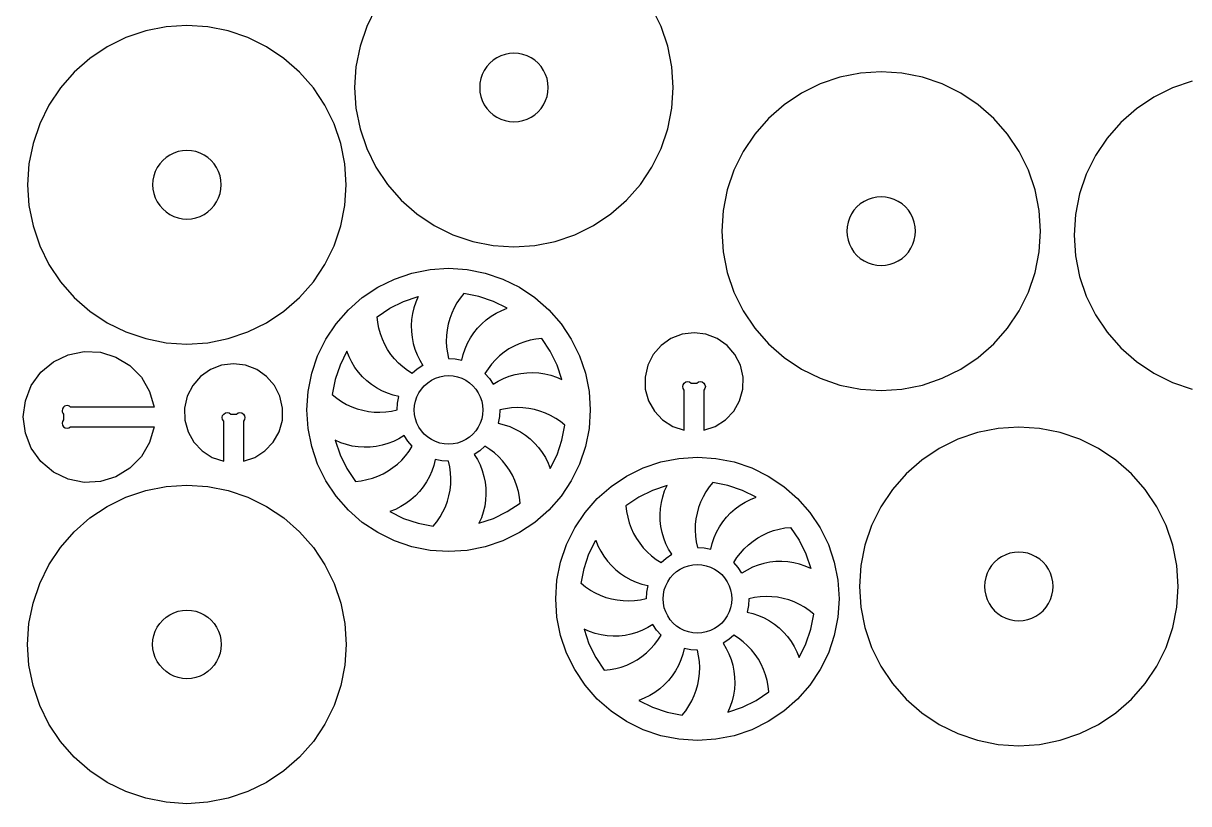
# Model space of a CAD drawing. Extents: x -626.8 to -533, y 371.6 to 426.8.
# Drawn here: x -626.84 to -597.28, y 373.46 to 393.26 of the extents above; entities that cross this region are included whole.
import ezdxf

# ---------------------------------------------------------------- set-up
doc = ezdxf.new("R2010")
doc.units = 0
doc.header["$MEASUREMENT"] = 0
doc.layers.get('0').update_dxf_attribs({"linetype": 'CONTINUOUS'})

msp = doc.modelspace()

# ---------------------------------------------------------------- linework, layer by layer
for points in [[(-617.898, 393.65), (-618.132, 393.176), (-618.302, 392.676), (-618.405, 392.157), (-618.439, 391.629), (-618.405, 391.102), (-618.302, 390.583), (-618.132, 390.083), (-617.898, 389.609), (-617.604, 389.169), (-617.255, 388.771), (-616.858, 388.423), (-616.418, 388.129), (-615.944, 387.895), (-615.443, 387.725), (-614.925, 387.622), (-614.397, 387.588), (-613.87, 387.622), (-613.351, 387.725), (-612.851, 387.895), (-612.376, 388.129), (-611.937, 388.423), (-611.539, 388.771), (-611.191, 389.169), (-610.897, 389.609), (-610.663, 390.083), (-610.493, 390.583), (-610.39, 391.102), (-610.356, 391.629), (-610.39, 392.157), (-610.493, 392.676), (-610.663, 393.176), (-610.897, 393.65)], [(-597.193, 391.788), (-597.694, 391.618), (-598.168, 391.384), (-598.607, 391.09), (-599.005, 390.742), (-599.353, 390.344), (-599.647, 389.905), (-599.881, 389.431), (-600.051, 388.93), (-600.154, 388.411), (-600.189, 387.884), (-600.154, 387.356), (-600.051, 386.838), (-599.881, 386.337), (-599.647, 385.863), (-599.353, 385.423), (-599.005, 385.026), (-598.607, 384.677), (-598.168, 384.383), (-597.694, 384.15), (-597.193, 383.98)]]:
    msp.add_lwpolyline(points)
for points in [[(-625.152, 392.369), (-625.55, 392.021), (-625.898, 391.623), (-626.192, 391.184), (-626.426, 390.71), (-626.596, 390.209), (-626.699, 389.69), (-626.733, 389.163), (-626.699, 388.635), (-626.596, 388.117), (-626.426, 387.616), (-626.192, 387.142), (-625.898, 386.702), (-625.55, 386.305), (-625.152, 385.956), (-624.712, 385.662), (-624.238, 385.429), (-623.738, 385.259), (-623.219, 385.156), (-622.691, 385.121), (-622.164, 385.156), (-621.645, 385.259), (-621.145, 385.429), (-620.671, 385.662), (-620.231, 385.956), (-619.833, 386.305), (-619.485, 386.702), (-619.191, 387.142), (-618.957, 387.616), (-618.787, 388.117), (-618.684, 388.635), (-618.65, 389.163), (-618.684, 389.69), (-618.787, 390.209), (-618.957, 390.71), (-619.191, 391.184), (-619.485, 391.623), (-619.833, 392.021), (-620.231, 392.369), (-620.671, 392.663), (-621.145, 392.897), (-621.645, 393.067), (-622.164, 393.17), (-622.691, 393.205), (-623.219, 393.17), (-623.738, 393.067), (-624.238, 392.897), (-624.712, 392.663)], [(-613.868, 392.32), (-613.962, 392.383), (-614.064, 392.433), (-614.172, 392.47), (-614.284, 392.492), (-614.397, 392.499), (-614.511, 392.492), (-614.623, 392.47), (-614.73, 392.433), (-614.832, 392.383), (-614.927, 392.32), (-615.013, 392.245), (-615.088, 392.159), (-615.151, 392.064), (-615.201, 391.962), (-615.238, 391.855), (-615.26, 391.743), (-615.267, 391.629), (-615.26, 391.516), (-615.238, 391.404), (-615.201, 391.297), (-615.151, 391.194), (-615.088, 391.1), (-615.013, 391.014), (-614.927, 390.939), (-614.832, 390.876), (-614.73, 390.826), (-614.623, 390.789), (-614.511, 390.767), (-614.397, 390.759), (-614.284, 390.767), (-614.172, 390.789), (-614.064, 390.826), (-613.962, 390.876), (-613.868, 390.939), (-613.782, 391.014), (-613.707, 391.1), (-613.644, 391.194), (-613.594, 391.297), (-613.557, 391.404), (-613.535, 391.516), (-613.527, 391.629), (-613.535, 391.743), (-613.557, 391.855), (-613.594, 391.962), (-613.644, 392.064), (-613.707, 392.159), (-613.782, 392.245)], [(-608.29, 385.525), (-607.942, 385.128), (-607.544, 384.779), (-607.105, 384.485), (-606.63, 384.252), (-606.13, 384.082), (-605.611, 383.978), (-605.084, 383.944), (-604.556, 383.978), (-604.037, 384.082), (-603.537, 384.252), (-603.063, 384.485), (-602.623, 384.779), (-602.226, 385.128), (-601.877, 385.525), (-601.583, 385.965), (-601.349, 386.439), (-601.179, 386.94), (-601.076, 387.458), (-601.042, 387.986), (-601.076, 388.513), (-601.179, 389.032), (-601.349, 389.532), (-601.583, 390.007), (-601.877, 390.446), (-602.226, 390.844), (-602.623, 391.192), (-603.063, 391.486), (-603.537, 391.72), (-604.037, 391.89), (-604.556, 391.993), (-605.084, 392.028), (-605.611, 391.993), (-606.13, 391.89), (-606.63, 391.72), (-607.105, 391.486), (-607.544, 391.192), (-607.942, 390.844), (-608.29, 390.446), (-608.584, 390.007), (-608.818, 389.532), (-608.988, 389.032), (-609.091, 388.513), (-609.125, 387.986), (-609.091, 387.458), (-608.988, 386.94), (-608.818, 386.439), (-608.584, 385.965)], [(-623.221, 389.853), (-623.307, 389.778), (-623.382, 389.692), (-623.445, 389.598), (-623.495, 389.496), (-623.532, 389.388), (-623.554, 389.276), (-623.562, 389.163), (-623.554, 389.049), (-623.532, 388.938), (-623.495, 388.83), (-623.445, 388.728), (-623.382, 388.633), (-623.307, 388.548), (-623.221, 388.473), (-623.127, 388.409), (-623.024, 388.359), (-622.917, 388.322), (-622.805, 388.3), (-622.691, 388.293), (-622.578, 388.3), (-622.466, 388.322), (-622.359, 388.359), (-622.256, 388.409), (-622.162, 388.473), (-622.076, 388.548), (-622.001, 388.633), (-621.938, 388.728), (-621.888, 388.83), (-621.851, 388.938), (-621.829, 389.049), (-621.821, 389.163), (-621.829, 389.276), (-621.851, 389.388), (-621.888, 389.496), (-621.938, 389.598), (-622.001, 389.692), (-622.076, 389.778), (-622.162, 389.853), (-622.256, 389.916), (-622.359, 389.967), (-622.466, 390.003), (-622.578, 390.025), (-622.691, 390.033), (-622.805, 390.025), (-622.917, 390.003), (-623.024, 389.967), (-623.127, 389.916)], [(-604.221, 388.099), (-604.243, 388.211), (-604.28, 388.319), (-604.33, 388.421), (-604.393, 388.515), (-604.468, 388.601), (-604.554, 388.676), (-604.649, 388.739), (-604.751, 388.789), (-604.858, 388.826), (-604.97, 388.848), (-605.084, 388.856), (-605.197, 388.848), (-605.309, 388.826), (-605.417, 388.789), (-605.519, 388.739), (-605.613, 388.676), (-605.699, 388.601), (-605.774, 388.515), (-605.837, 388.421), (-605.887, 388.319), (-605.924, 388.211), (-605.946, 388.099), (-605.954, 387.986), (-605.946, 387.872), (-605.924, 387.761), (-605.887, 387.653), (-605.837, 387.551), (-605.774, 387.456), (-605.699, 387.37), (-605.613, 387.295), (-605.519, 387.232), (-605.417, 387.182), (-605.309, 387.145), (-605.197, 387.123), (-605.084, 387.116), (-604.97, 387.123), (-604.858, 387.145), (-604.751, 387.182), (-604.649, 387.232), (-604.554, 387.295), (-604.468, 387.37), (-604.393, 387.456), (-604.33, 387.551), (-604.28, 387.653), (-604.243, 387.761), (-604.221, 387.872), (-604.214, 387.986)], [(-612.584, 382.52), (-612.735, 382.075), (-612.943, 381.653), (-613.204, 381.262), (-613.514, 380.909), (-613.868, 380.598), (-614.258, 380.337), (-614.68, 380.129), (-615.125, 379.978), (-615.587, 379.886), (-616.056, 379.856), (-616.525, 379.886), (-616.986, 379.978), (-617.431, 380.129), (-617.853, 380.337), (-618.244, 380.598), (-618.597, 380.909), (-618.907, 381.262), (-619.169, 381.653), (-619.377, 382.075), (-619.528, 382.52), (-619.619, 382.981), (-619.65, 383.45), (-619.619, 383.919), (-619.528, 384.38), (-619.377, 384.826), (-619.169, 385.247), (-618.907, 385.638), (-618.597, 385.992), (-618.244, 386.302), (-617.853, 386.563), (-617.431, 386.771), (-616.986, 386.922), (-616.525, 387.014), (-616.056, 387.045), (-615.587, 387.014), (-615.125, 386.922), (-614.68, 386.771), (-614.258, 386.563), (-613.868, 386.302), (-613.514, 385.992), (-613.204, 385.638), (-612.943, 385.247), (-612.735, 384.826), (-612.584, 384.38), (-612.492, 383.919), (-612.461, 383.45), (-612.492, 382.981)], [(-617.825, 385.522), (-617.853, 385.667), (-617.868, 385.813), (-617.545, 386.029), (-617.195, 386.201), (-616.826, 386.326), (-616.887, 386.186), (-616.936, 386.042), (-616.971, 385.893), (-616.994, 385.742), (-617.004, 385.59), (-617, 385.437), (-616.983, 385.285), (-616.953, 385.136), (-616.91, 384.989), (-616.854, 384.847), (-616.787, 384.71), (-616.708, 384.579), (-616.849, 384.484), (-616.978, 384.372), (-617.101, 384.451), (-617.218, 384.541), (-617.327, 384.639), (-617.428, 384.746), (-617.52, 384.86), (-617.602, 384.982), (-617.674, 385.11), (-617.735, 385.243), (-617.786, 385.381)], [(-616.056, 384.754), (-615.886, 384.743), (-615.718, 384.709), (-615.682, 384.858), (-615.633, 385.002), (-615.572, 385.142), (-615.498, 385.276), (-615.414, 385.403), (-615.318, 385.523), (-615.213, 385.633), (-615.099, 385.734), (-614.976, 385.825), (-614.846, 385.905), (-614.709, 385.973), (-614.567, 386.029), (-614.916, 386.201), (-615.285, 386.326), (-615.667, 386.402), (-615.759, 386.288), (-615.842, 386.167), (-615.914, 386.039), (-615.976, 385.906), (-616.026, 385.768), (-616.066, 385.626), (-616.094, 385.482), (-616.11, 385.336), (-616.114, 385.19), (-616.106, 385.043), (-616.087, 384.897)], [(-615.021, 384.244), (-614.927, 384.102), (-614.796, 384.181), (-614.659, 384.249), (-614.517, 384.304), (-614.37, 384.347), (-614.221, 384.377), (-614.069, 384.394), (-613.916, 384.398), (-613.764, 384.388), (-613.613, 384.366), (-613.464, 384.33), (-613.32, 384.282), (-613.179, 384.221), (-613.305, 384.59), (-613.477, 384.939), (-613.693, 385.263), (-613.839, 385.247), (-613.984, 385.22), (-614.125, 385.18), (-614.263, 385.13), (-614.396, 385.068), (-614.524, 384.996), (-614.646, 384.914), (-614.76, 384.822), (-614.867, 384.721), (-614.965, 384.612), (-615.054, 384.496), (-615.134, 384.372)], [(-618.807, 384.59), (-618.932, 384.221), (-619.008, 383.839), (-618.894, 383.747), (-618.772, 383.664), (-618.644, 383.592), (-618.511, 383.53), (-618.373, 383.479), (-618.232, 383.44), (-618.088, 383.412), (-617.942, 383.396), (-617.795, 383.392), (-617.648, 383.399), (-617.503, 383.419), (-617.359, 383.45), (-617.348, 383.62), (-617.315, 383.788), (-617.463, 383.824), (-617.608, 383.873), (-617.748, 383.934), (-617.882, 384.008), (-618.009, 384.092), (-618.128, 384.188), (-618.239, 384.293), (-618.34, 384.407), (-618.431, 384.53), (-618.51, 384.66), (-618.578, 384.797), (-618.635, 384.939)], [(-616.281, 384.291), (-616.169, 384.313), (-616.056, 384.32), (-615.942, 384.313), (-615.831, 384.291), (-615.723, 384.254), (-615.621, 384.204), (-615.526, 384.14), (-615.441, 384.065), (-615.365, 383.98), (-615.302, 383.885), (-615.252, 383.783), (-615.215, 383.675), (-615.193, 383.564), (-615.186, 383.45), (-615.193, 383.337), (-615.215, 383.225), (-615.252, 383.117), (-615.302, 383.015), (-615.365, 382.921), (-615.441, 382.835), (-615.526, 382.76), (-615.621, 382.697), (-615.723, 382.646), (-615.831, 382.61), (-615.942, 382.588), (-616.056, 382.58), (-616.169, 382.588), (-616.281, 382.61), (-616.389, 382.646), (-616.491, 382.697), (-616.585, 382.76), (-616.671, 382.835), (-616.746, 382.921), (-616.809, 383.015), (-616.86, 383.117), (-616.896, 383.225), (-616.918, 383.337), (-616.926, 383.45), (-616.918, 383.564), (-616.896, 383.675), (-616.86, 383.783), (-616.809, 383.885), (-616.746, 383.98), (-616.671, 384.065), (-616.585, 384.14), (-616.491, 384.204), (-616.389, 384.254)], [(-613.103, 383.062), (-613.218, 383.154), (-613.339, 383.236), (-613.467, 383.308), (-613.6, 383.37), (-613.738, 383.421), (-613.879, 383.46), (-614.024, 383.488), (-614.17, 383.504), (-614.316, 383.509), (-614.463, 383.501), (-614.609, 383.481), (-614.752, 383.45), (-614.763, 383.28), (-614.796, 383.113), (-614.648, 383.076), (-614.503, 383.027), (-614.364, 382.966), (-614.23, 382.893), (-614.103, 382.808), (-613.983, 382.713), (-613.873, 382.608), (-613.772, 382.493), (-613.681, 382.37), (-613.601, 382.24), (-613.533, 382.103), (-613.477, 381.961), (-613.305, 382.311), (-613.179, 382.68)], [(-618.418, 381.637), (-618.272, 381.653), (-618.128, 381.681), (-617.986, 381.72), (-617.849, 381.771), (-617.715, 381.832), (-617.587, 381.904), (-617.466, 381.986), (-617.351, 382.078), (-617.244, 382.179), (-617.146, 382.288), (-617.057, 382.405), (-616.978, 382.528), (-617.09, 382.657), (-617.185, 382.798), (-617.315, 382.719), (-617.452, 382.652), (-617.595, 382.596), (-617.741, 382.553), (-617.891, 382.523), (-618.043, 382.506), (-618.195, 382.502), (-618.348, 382.512), (-618.499, 382.535), (-618.647, 382.57), (-618.792, 382.619), (-618.932, 382.679), (-618.807, 382.311), (-618.635, 381.961)], [(-601.593, 383.014), (-602.12, 382.98), (-602.639, 382.877), (-603.139, 382.707), (-603.613, 382.473), (-604.053, 382.179), (-604.451, 381.831), (-604.799, 381.433), (-605.093, 380.994), (-605.327, 380.519), (-605.497, 380.019), (-605.6, 379.5), (-605.634, 378.973), (-605.6, 378.445), (-605.497, 377.927), (-605.327, 377.426), (-605.093, 376.952), (-604.799, 376.512), (-604.451, 376.115), (-604.053, 375.766), (-603.613, 375.472), (-603.139, 375.238), (-602.639, 375.068), (-602.12, 374.965), (-601.593, 374.931), (-601.065, 374.965), (-600.546, 375.068), (-600.046, 375.238), (-599.572, 375.472), (-599.132, 375.766), (-598.734, 376.115), (-598.386, 376.512), (-598.092, 376.952), (-597.858, 377.426), (-597.688, 377.927), (-597.585, 378.445), (-597.551, 378.973), (-597.585, 379.5), (-597.688, 380.019), (-597.858, 380.519), (-598.092, 380.994), (-598.386, 381.433), (-598.734, 381.831), (-599.132, 382.179), (-599.572, 382.473), (-600.046, 382.707), (-600.546, 382.877), (-601.065, 382.98)], [(-614.243, 381.088), (-614.259, 381.234), (-614.286, 381.378), (-614.326, 381.519), (-614.376, 381.657), (-614.438, 381.791), (-614.51, 381.919), (-614.592, 382.04), (-614.684, 382.155), (-614.785, 382.262), (-614.894, 382.36), (-615.01, 382.449), (-615.134, 382.528), (-615.262, 382.416), (-615.404, 382.321), (-615.325, 382.191), (-615.257, 382.054), (-615.202, 381.911), (-615.159, 381.765), (-615.129, 381.615), (-615.112, 381.463), (-615.108, 381.311), (-615.117, 381.158), (-615.14, 381.007), (-615.176, 380.859), (-615.224, 380.714), (-615.285, 380.574), (-614.916, 380.699), (-614.567, 380.871)], [(-616.444, 380.498), (-616.352, 380.612), (-616.27, 380.734), (-616.198, 380.862), (-616.136, 380.995), (-616.085, 381.133), (-616.046, 381.274), (-616.018, 381.418), (-616.002, 381.564), (-615.997, 381.711), (-616.005, 381.857), (-616.024, 382.003), (-616.056, 382.146), (-616.226, 382.158), (-616.393, 382.191), (-616.429, 382.043), (-616.478, 381.898), (-616.54, 381.758), (-616.613, 381.624), (-616.698, 381.497), (-616.793, 381.378), (-616.898, 381.267), (-617.013, 381.166), (-617.136, 381.075), (-617.266, 380.996), (-617.403, 380.927), (-617.545, 380.871), (-617.195, 380.699), (-616.826, 380.574)], [(-612.595, 380.846), (-612.285, 381.2), (-611.932, 381.51), (-611.541, 381.771), (-611.119, 381.979), (-610.674, 382.13), (-610.213, 382.222), (-609.744, 382.252), (-609.275, 382.222), (-608.813, 382.13), (-608.368, 381.979), (-607.947, 381.771), (-607.556, 381.51), (-607.202, 381.2), (-606.892, 380.846), (-606.631, 380.455), (-606.423, 380.033), (-606.272, 379.588), (-606.18, 379.127), (-606.149, 378.658), (-606.18, 378.189), (-606.272, 377.728), (-606.423, 377.282), (-606.631, 376.861), (-606.892, 376.47), (-607.202, 376.116), (-607.556, 375.806), (-607.947, 375.545), (-608.368, 375.337), (-608.813, 375.186), (-609.275, 375.094), (-609.744, 375.063), (-610.213, 375.094), (-610.674, 375.186), (-611.119, 375.337), (-611.541, 375.545), (-611.932, 375.806), (-612.285, 376.116), (-612.595, 376.47), (-612.857, 376.861), (-613.065, 377.282), (-613.216, 377.728), (-613.307, 378.189), (-613.338, 378.658), (-613.307, 379.127), (-613.216, 379.588), (-613.065, 380.033), (-612.857, 380.455)], [(-609.602, 381.247), (-609.664, 381.113), (-609.715, 380.976), (-609.754, 380.834), (-609.782, 380.69), (-609.798, 380.544), (-609.802, 380.397), (-609.795, 380.251), (-609.775, 380.105), (-609.744, 379.962), (-609.574, 379.95), (-609.406, 379.917), (-609.37, 380.065), (-609.321, 380.21), (-609.26, 380.35), (-609.186, 380.484), (-609.102, 380.611), (-609.006, 380.73), (-608.901, 380.841), (-608.787, 380.942), (-608.664, 381.033), (-608.534, 381.112), (-608.397, 381.181), (-608.255, 381.237), (-608.604, 381.409), (-608.973, 381.534), (-609.355, 381.61), (-609.447, 381.496), (-609.53, 381.374)], [(-626.733, 377.502), (-626.699, 378.029), (-626.596, 378.548), (-626.426, 379.049), (-626.192, 379.523), (-625.898, 379.962), (-625.55, 380.36), (-625.152, 380.709), (-624.712, 381.002), (-624.238, 381.236), (-623.738, 381.406), (-623.219, 381.509), (-622.691, 381.544), (-622.164, 381.509), (-621.645, 381.406), (-621.145, 381.236), (-620.671, 381.002), (-620.231, 380.709), (-619.833, 380.36), (-619.485, 379.962), (-619.191, 379.523), (-618.957, 379.049), (-618.787, 378.548), (-618.684, 378.029), (-618.65, 377.502), (-618.684, 376.974), (-618.787, 376.456), (-618.957, 375.955), (-619.191, 375.481), (-619.485, 375.041), (-619.833, 374.644), (-620.231, 374.295), (-620.671, 374.002), (-621.145, 373.768), (-621.645, 373.598), (-622.164, 373.495), (-622.691, 373.46), (-623.219, 373.495), (-623.738, 373.598), (-624.238, 373.768), (-624.712, 374.002), (-625.152, 374.295), (-625.55, 374.644), (-625.898, 375.041), (-626.192, 375.481), (-626.426, 375.955), (-626.596, 376.456), (-626.699, 376.974)], [(-610.666, 379.58), (-610.537, 379.692), (-610.396, 379.787), (-610.475, 379.917), (-610.542, 380.054), (-610.598, 380.197), (-610.641, 380.343), (-610.671, 380.493), (-610.688, 380.645), (-610.692, 380.797), (-610.682, 380.95), (-610.659, 381.101), (-610.624, 381.249), (-610.575, 381.394), (-610.514, 381.534), (-610.883, 381.409), (-611.233, 381.237), (-611.557, 381.02), (-611.541, 380.874), (-611.513, 380.73), (-611.474, 380.589), (-611.423, 380.451), (-611.362, 380.317), (-611.29, 380.189), (-611.208, 380.068), (-611.116, 379.953), (-611.015, 379.846), (-610.906, 379.748), (-610.789, 379.659)], [(-607.527, 380.455), (-607.381, 380.471), (-607.165, 380.147), (-606.993, 379.797), (-606.867, 379.429), (-607.008, 379.489), (-607.152, 379.538), (-607.301, 379.574), (-607.452, 379.596), (-607.604, 379.606), (-607.757, 379.602), (-607.909, 379.585), (-608.058, 379.555), (-608.205, 379.512), (-608.347, 379.457), (-608.484, 379.389), (-608.615, 379.31), (-608.709, 379.452), (-608.822, 379.58), (-608.743, 379.703), (-608.653, 379.82), (-608.555, 379.929), (-608.448, 380.03), (-608.334, 380.122), (-608.212, 380.204), (-608.084, 380.276), (-607.951, 380.338), (-607.813, 380.388), (-607.672, 380.427)], [(-611.036, 378.828), (-611.047, 378.658), (-611.191, 378.627), (-611.336, 378.607), (-611.483, 378.599), (-611.63, 378.604), (-611.776, 378.62), (-611.92, 378.648), (-612.061, 378.687), (-612.199, 378.738), (-612.332, 378.8), (-612.46, 378.872), (-612.582, 378.955), (-612.696, 379.047), (-612.62, 379.429), (-612.495, 379.797), (-612.323, 380.147), (-612.267, 380.005), (-612.198, 379.868), (-612.119, 379.738), (-612.028, 379.615), (-611.927, 379.501), (-611.816, 379.395), (-611.697, 379.3), (-611.57, 379.215), (-611.436, 379.142), (-611.296, 379.081), (-611.151, 379.032), (-611.003, 378.995)], [(-602.283, 378.443), (-602.208, 378.357), (-602.122, 378.282), (-602.028, 378.219), (-601.925, 378.169), (-601.818, 378.132), (-601.706, 378.11), (-601.593, 378.103), (-601.479, 378.11), (-601.367, 378.132), (-601.26, 378.169), (-601.157, 378.219), (-601.063, 378.282), (-600.977, 378.357), (-600.902, 378.443), (-600.839, 378.538), (-600.789, 378.64), (-600.752, 378.747), (-600.73, 378.859), (-600.722, 378.973), (-600.73, 379.086), (-600.752, 379.198), (-600.789, 379.306), (-600.839, 379.408), (-600.902, 379.502), (-600.977, 379.588), (-601.063, 379.663), (-601.157, 379.726), (-601.26, 379.776), (-601.367, 379.813), (-601.479, 379.835), (-601.593, 379.843), (-601.706, 379.835), (-601.818, 379.813), (-601.925, 379.776), (-602.028, 379.726), (-602.122, 379.663), (-602.208, 379.588), (-602.283, 379.502), (-602.346, 379.408), (-602.396, 379.306), (-602.433, 379.198), (-602.455, 379.086), (-602.463, 378.973), (-602.455, 378.859), (-602.433, 378.747), (-602.396, 378.64), (-602.346, 378.538)], [(-610.434, 379.188), (-610.359, 379.273), (-610.273, 379.348), (-610.179, 379.411), (-610.077, 379.462), (-609.969, 379.498), (-609.857, 379.52), (-609.744, 379.528), (-609.63, 379.52), (-609.519, 379.498), (-609.411, 379.462), (-609.309, 379.411), (-609.214, 379.348), (-609.129, 379.273), (-609.054, 379.188), (-608.99, 379.093), (-608.94, 378.991), (-608.903, 378.883), (-608.881, 378.771), (-608.874, 378.658), (-608.881, 378.544), (-608.903, 378.433), (-608.94, 378.325), (-608.99, 378.223), (-609.054, 378.128), (-609.129, 378.043), (-609.214, 377.968), (-609.309, 377.904), (-609.411, 377.854), (-609.519, 377.817), (-609.63, 377.795), (-609.744, 377.788), (-609.857, 377.795), (-609.969, 377.817), (-610.077, 377.854), (-610.179, 377.904), (-610.273, 377.968), (-610.359, 378.043), (-610.434, 378.128), (-610.497, 378.223), (-610.548, 378.325), (-610.584, 378.433), (-610.606, 378.544), (-610.614, 378.658), (-610.606, 378.771), (-610.584, 378.883), (-610.548, 378.991), (-610.497, 379.093)], [(-608.44, 378.658), (-608.451, 378.488), (-608.484, 378.32), (-608.336, 378.284), (-608.192, 378.235), (-608.052, 378.174), (-607.918, 378.1), (-607.791, 378.016), (-607.671, 377.921), (-607.561, 377.815), (-607.46, 377.701), (-607.369, 377.578), (-607.289, 377.448), (-607.221, 377.311), (-607.165, 377.169), (-606.993, 377.518), (-606.867, 377.887), (-606.791, 378.269), (-606.906, 378.361), (-607.027, 378.444), (-607.155, 378.516), (-607.288, 378.578), (-607.426, 378.629), (-607.568, 378.668), (-607.712, 378.696), (-607.858, 378.712), (-608.004, 378.716), (-608.151, 378.709), (-608.297, 378.689)], [(-621.938, 377.937), (-621.888, 377.835), (-621.851, 377.727), (-621.829, 377.615), (-621.821, 377.502), (-621.829, 377.388), (-621.851, 377.277), (-621.888, 377.169), (-621.938, 377.067), (-622.001, 376.972), (-622.076, 376.887), (-622.162, 376.812), (-622.256, 376.748), (-622.359, 376.698), (-622.466, 376.662), (-622.578, 376.639), (-622.691, 376.632), (-622.805, 376.639), (-622.917, 376.662), (-623.024, 376.698), (-623.127, 376.748), (-623.221, 376.812), (-623.307, 376.887), (-623.382, 376.972), (-623.445, 377.067), (-623.495, 377.169), (-623.532, 377.277), (-623.554, 377.388), (-623.562, 377.502), (-623.554, 377.615), (-623.532, 377.727), (-623.495, 377.835), (-623.445, 377.937), (-623.382, 378.032), (-623.307, 378.117), (-623.221, 378.192), (-623.127, 378.255), (-623.024, 378.306), (-622.917, 378.342), (-622.805, 378.364), (-622.691, 378.372), (-622.578, 378.364), (-622.466, 378.342), (-622.359, 378.306), (-622.256, 378.255), (-622.162, 378.192), (-622.076, 378.117), (-622.001, 378.032)], [(-612.106, 376.845), (-611.96, 376.861), (-611.816, 376.889), (-611.674, 376.928), (-611.537, 376.978), (-611.403, 377.04), (-611.275, 377.112), (-611.154, 377.194), (-611.039, 377.286), (-610.932, 377.387), (-610.834, 377.496), (-610.745, 377.612), (-610.666, 377.736), (-610.778, 377.864), (-610.873, 378.006), (-611.003, 377.927), (-611.14, 377.859), (-611.283, 377.804), (-611.429, 377.761), (-611.579, 377.731), (-611.731, 377.714), (-611.883, 377.71), (-612.036, 377.72), (-612.187, 377.742), (-612.335, 377.778), (-612.48, 377.826), (-612.62, 377.887), (-612.495, 377.518), (-612.323, 377.169)], [(-607.931, 376.295), (-607.947, 376.441), (-607.974, 376.586), (-608.014, 376.727), (-608.064, 376.865), (-608.126, 376.998), (-608.198, 377.126), (-608.28, 377.248), (-608.372, 377.363), (-608.473, 377.469), (-608.582, 377.568), (-608.698, 377.657), (-608.822, 377.736), (-608.95, 377.624), (-609.092, 377.529), (-609.013, 377.398), (-608.945, 377.261), (-608.89, 377.119), (-608.847, 376.973), (-608.817, 376.823), (-608.8, 376.671), (-608.796, 376.518), (-608.805, 376.366), (-608.828, 376.215), (-608.864, 376.066), (-608.912, 375.922), (-608.973, 375.782), (-608.604, 375.907), (-608.255, 376.079)], [(-610.132, 375.706), (-610.04, 375.82), (-609.958, 375.941), (-609.886, 376.069), (-609.824, 376.202), (-609.773, 376.34), (-609.734, 376.482), (-609.706, 376.626), (-609.69, 376.772), (-609.685, 376.919), (-609.693, 377.065), (-609.713, 377.211), (-609.744, 377.354), (-609.914, 377.365), (-610.081, 377.399), (-610.118, 377.25), (-610.167, 377.106), (-610.228, 376.966), (-610.301, 376.832), (-610.386, 376.705), (-610.481, 376.585), (-610.586, 376.475), (-610.701, 376.374), (-610.824, 376.283), (-610.954, 376.203), (-611.091, 376.135), (-611.233, 376.079), (-610.883, 375.907), (-610.514, 375.782)]]:
    msp.add_lwpolyline(points, close=True)
for points in [[(-609.83, 385.408), (-610.133, 385.371), (-610.418, 385.261), (-610.667, 385.086), (-610.867, 384.855), (-611.005, 384.582), (-611.073, 384.285), (-611.066, 383.979), (-610.985, 383.685), (-610.836, 383.419), (-610.626, 383.197), (-610.369, 383.032), (-610.08, 382.935), (-610.08, 383.955, -1), (-609.903, 384.132), (-609.756, 384.132, -1), (-609.58, 383.955), (-609.58, 382.935), (-609.29, 383.032), (-609.033, 383.197), (-608.823, 383.419), (-608.674, 383.685), (-608.593, 383.979), (-608.587, 384.285), (-608.654, 384.582), (-608.792, 384.855), (-608.992, 385.086), (-609.242, 385.261), (-609.527, 385.371)], [(-623.527, 383.522), (-625.643, 383.522, 1), (-625.82, 383.346), (-625.82, 383.199, 1), (-625.643, 383.022), (-623.527, 383.022), (-623.64, 382.624), (-623.847, 382.265), (-624.137, 381.969), (-624.491, 381.753), (-624.887, 381.631), (-625.301, 381.61), (-625.707, 381.693), (-626.08, 381.873), (-626.397, 382.139), (-626.639, 382.476), (-626.79, 382.861), (-626.842, 383.272), (-626.79, 383.684), (-626.639, 384.069), (-626.397, 384.406), (-626.08, 384.672), (-625.707, 384.852), (-625.301, 384.934), (-624.887, 384.914), (-624.491, 384.792), (-624.137, 384.576), (-623.847, 384.28), (-623.64, 383.921)], [(-621.759, 382.149), (-621.759, 383.169, -1), (-621.582, 383.346), (-621.435, 383.346, -1), (-621.259, 383.169), (-621.259, 382.149), (-620.969, 382.246), (-620.712, 382.41), (-620.502, 382.632), (-620.353, 382.898), (-620.272, 383.193), (-620.266, 383.498), (-620.333, 383.796), (-620.471, 384.068), (-620.671, 384.299), (-620.921, 384.475), (-621.206, 384.585), (-621.509, 384.622), (-621.812, 384.585), (-622.097, 384.475), (-622.346, 384.299), (-622.546, 384.068), (-622.684, 383.796), (-622.751, 383.498), (-622.745, 383.193), (-622.664, 382.898), (-622.515, 382.632), (-622.305, 382.41), (-622.048, 382.246)]]:
    msp.add_lwpolyline(points, format="xyb", close=True)

doc.saveas('drawing.dxf')
